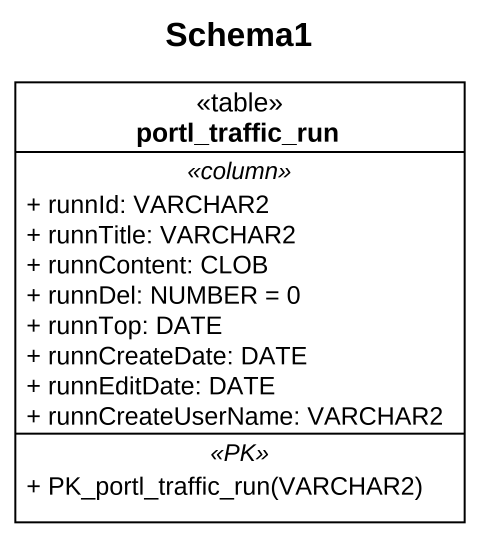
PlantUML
@startuml
title Schema1
hide circle
hide empty members
skinparam classAttributeIconSize 0
class portl_traffic_run <<table>> {
  .. <<column>> ..
  + runnId: VARCHAR2
  + runnTitle: VARCHAR2
  + runnContent: CLOB
  + runnDel: NUMBER = 0
  + runnTop: DATE
  + runnCreateDate: DATE
  + runnEditDate: DATE
  + runnCreateUserName: VARCHAR2
  .. <<PK>> ..
  + PK_portl_traffic_run(VARCHAR2)
}
@enduml
